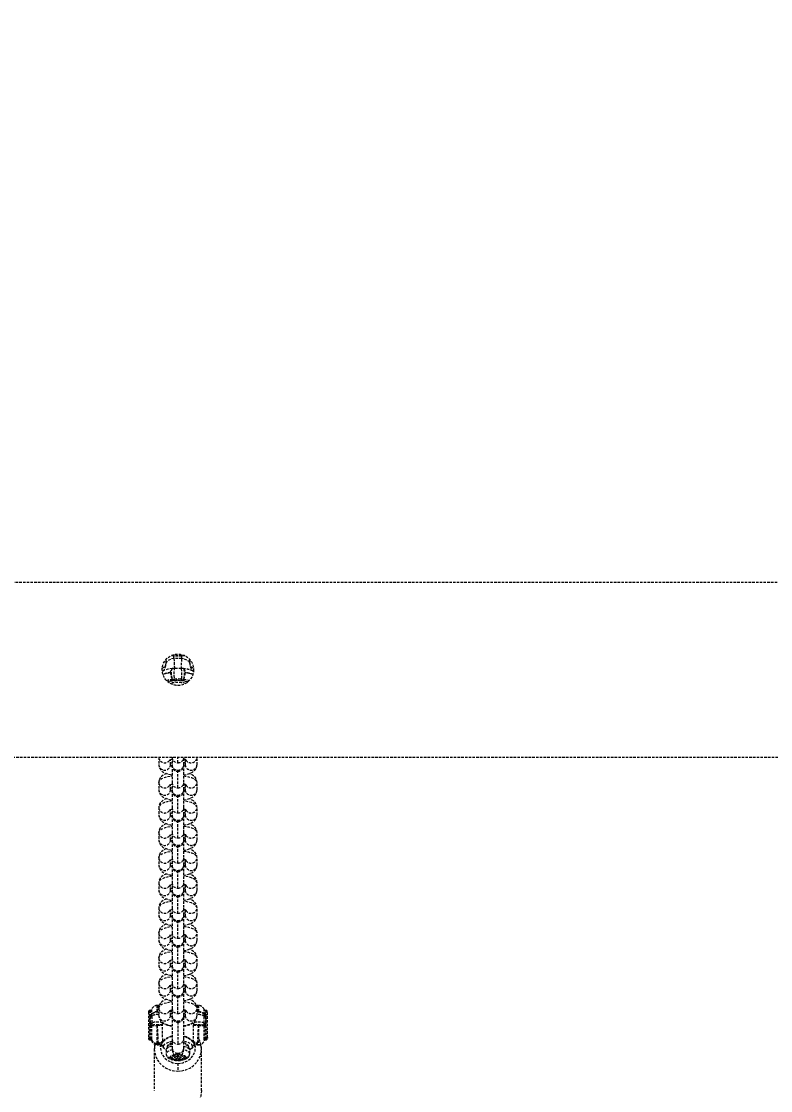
# Model space of a CAD drawing. Header units: millimetres. Extents: x -6713 to 5148, y -2591 to 1587.
# Drawn here: x 569 to 950, y 497 to 1042 of the extents above; entities that cross this region are included whole.
import ezdxf

# ---------------------------------------------------------------- set-up
doc = ezdxf.new("R2010")
doc.units = ezdxf.units.MM
doc.linetypes.add('HIDDEN', pattern=[1.905, 1.27, -0.635])
doc.layers.add('DIKOM_ОБЪЕКТ', color=7, linetype='Continuous')
doc.layers.add('DIKOM_РАЗМЕР_ОБЪЕКТА', color=7, linetype='Continuous')
doc.styles.add('style1', font='arialbd.ttf', dxfattribs={"width": 0.8})
doc.dimstyles.new('1-50', dxfattribs={"dimtxt": 300, "dimasz": 200, "dimexe": 100, "dimexo": 0, "dimgap": 100, "dimtad": 1, "dimtxsty": 'style1', "dimcen": 200, "dimclrd": 7, "dimclre": 7, "dimclrt": 7, "dimadec": 1, "dimazin": 2, "dimtfac": 1, "dimtmove": 0, "dimatfit": 2, "dimfxl": 0, "dimlwd": 25, "dimlwe": 18, "dimarcsym": 0})

# ---------------------------------------------------------------- blocks, each defined once
blk = doc.blocks.new('*D0')
at = {"layer": 'Defpoints', "color": 0, "transparency": 16777216}
for p in [(-5474.61, 1436.5), (3266.41, 1436.5), (3451.12, -1263.5)]:
    blk.add_point(p, dxfattribs=at)
at = {"layer": 'DIKOM_РАЗМЕР_ОБЪЕКТА', "color": 7, "lineweight": 18, "transparency": 16777216}
for p, q in [((3266.41, 1436.5), (-5574.61, 1436.5)), ((3451.12, -1263.5), (-5574.61, -1263.5))]:
    blk.add_line(p, q, dxfattribs=at)
at = {"layer": 'DIKOM_РАЗМЕР_ОБЪЕКТА', "color": 7, "lineweight": 25, "transparency": 16777216}
blk.add_line((-5474.61, -1063.5), (-5474.61, 1236.5), dxfattribs=at)
at = {"layer": 'DIKOM_РАЗМЕР_ОБЪЕКТА', "color": 7, "transparency": 16777216}
for points in [[(-5507.94, 1236.5), (-5441.28, 1236.5), (-5474.61, 1436.5)], [(-5507.94, -1063.5), (-5441.28, -1063.5), (-5474.61, -1263.5)]]:
    blk.add_solid(points, dxfattribs=at)
at = {"layer": 'DIKOM_РАЗМЕР_ОБЪЕКТА', "color": 7, "transparency": 16777216, "insert": (-5753.31, 29.27), "char_height": 300, "attachment_point": 5, "rotation": 90, "style": 'style1'}
blk.add_mtext('{\\fArial|b0|i0|c204|p34;\\H1.16667x;2700}', dxfattribs=at)

msp = doc.modelspace()

# ---------------------------------------------------------------- linework, layer by layer
at = {"layer": 'DIKOM_ОБЪЕКТ', "color": 7, "linetype": 'HIDDEN', "lineweight": 15}
for p, q in [((1380.5, 756), (-1083.5, 756)), ((642.5, 714.995), (642.5, 716.622)), ((642.531, 715.172), (642.531, 716.658)), ((645.384, 718.804), (651.471, 718.804)), ((646.5, 718.494), (646.512, 718.804)), ((650.5, 718.494), (646.5, 718.494)), ((646.5, 717.231), (646.5, 718.494)), ((650.5, 717.231), (646.5, 717.231)), ((650.488, 718.804), (650.5, 718.494)), ((650.5, 717.231), (650.5, 718.494)), ((654.469, 716.665), (654.469, 715.172)), ((654.5, 716.632), (654.5, 714.995)), ((640.911, 710.913), (640.639, 710.697)), ((640.979, 710.887), (640.766, 710.769)), ((646.763, 712.132), (645.584, 712.065)), ((650.237, 712.132), (646.763, 712.132)), ((651.416, 712.065), (650.237, 712.132)), ((656.236, 710.768), (656.022, 710.887)), ((656.396, 710.67), (656.091, 710.912)), ((645.581, 706.796), (645.527, 706.787)), ((645.581, 706.796), (646.66, 706.919)), ((645.712, 705.961), (645.774, 705.97)), ((646.782, 706.102), (645.774, 705.97)), ((648.5, 706.188), (646.782, 706.102)), ((650.218, 706.102), (648.5, 706.188)), ((650.218, 706.102), (651.226, 705.97)), ((650.34, 706.919), (651.419, 706.796)), ((651.226, 705.97), (651.288, 705.961)), ((651.473, 706.787), (651.419, 706.796)), ((-938.794, 667), (1210.5, 667)), ((638.755, 667), (638.75, 666.885)), ((638.75, 666.885), (638.75, 663.122)), ((644.75, 663.122), (644.75, 665.771)), ((645.5, 666.962), (645.5, 663.199)), ((648.5, 664.161), (648.5, 667)), ((651.5, 663.199), (651.5, 666.962)), ((652.25, 665.77), (652.25, 663.122)), ((658.25, 666.885), (658.245, 667)), ((658.25, 663.122), (658.25, 666.885)), ((645.5, 663.199), (645.5, 662.751)), ((645.5, 662.751), (645.5, 654.186)), ((648.5, 659.751), (648.5, 660.398)), ((648.5, 651.385), (648.5, 659.747)), ((651.5, 662.751), (651.5, 663.199)), ((651.5, 654.186), (651.5, 662.751)), ((638.75, 654.109), (638.75, 650.346)), ((645.5, 654.186), (645.5, 650.423)), ((651.5, 650.423), (651.5, 654.186)), ((658.25, 650.346), (658.25, 654.109)), ((644.75, 650.346), (644.75, 652.995)), ((645.5, 650.423), (645.5, 649.975)), ((645.5, 649.982), (645.5, 641.41)), ((651.5, 649.975), (651.5, 650.423)), ((651.5, 641.41), (651.5, 649.996)), ((652.25, 652.994), (652.25, 650.346)), ((648.5, 646.975), (648.5, 647.622)), ((648.5, 638.609), (648.5, 646.971)), ((638.75, 641.333), (638.75, 637.57)), ((644.75, 637.57), (644.75, 640.22)), ((645.5, 641.41), (645.5, 637.647)), ((645.5, 637.647), (645.5, 637.199)), ((651.5, 637.647), (651.5, 641.41)), ((651.5, 637.199), (651.5, 637.647)), ((652.25, 640.218), (652.25, 637.57)), ((658.25, 637.57), (658.25, 641.333)), ((645.5, 637.206), (645.5, 628.634)), ((648.5, 634.199), (648.5, 634.847)), ((648.5, 625.834), (648.5, 634.195)), ((651.5, 628.634), (651.5, 637.22)), ((638.75, 628.557), (638.75, 624.794)), ((644.75, 624.794), (644.75, 627.444)), ((645.5, 628.634), (645.5, 624.872)), ((651.5, 624.872), (651.5, 628.634)), ((652.25, 627.443), (652.25, 624.794)), ((658.25, 624.794), (658.25, 628.557)), ((645.5, 624.872), (645.5, 624.423)), ((645.5, 624.43), (645.5, 615.859)), ((648.5, 621.423), (648.5, 622.071)), ((648.5, 613.058), (648.5, 621.42)), ((651.5, 624.423), (651.5, 624.872)), ((651.5, 615.859), (651.5, 624.445)), ((638.75, 615.781), (638.75, 612.018)), ((645.5, 615.859), (645.5, 612.096)), ((651.5, 612.096), (651.5, 615.859)), ((658.25, 612.018), (658.25, 615.781)), ((644.75, 612.018), (644.75, 614.668)), ((645.5, 612.096), (645.5, 611.647)), ((645.5, 611.647), (645.5, 603.083)), ((651.5, 611.647), (651.5, 612.096)), ((651.5, 603.083), (651.5, 611.647)), ((652.25, 614.667), (652.25, 612.018)), ((648.5, 608.647), (648.5, 609.295)), ((648.5, 600.282), (648.5, 608.644)), ((638.75, 603.005), (638.75, 599.243)), ((644.75, 599.243), (644.75, 601.892)), ((645.5, 603.083), (645.5, 599.32)), ((645.5, 599.32), (645.5, 598.872)), ((651.5, 599.32), (651.5, 603.083)), ((651.5, 598.872), (651.5, 599.32)), ((652.25, 601.891), (652.25, 599.243)), ((658.25, 599.243), (658.25, 603.005)), ((645.5, 598.879), (645.5, 590.307)), ((648.5, 595.872), (648.5, 596.519)), ((648.5, 587.506), (648.5, 595.868)), ((651.5, 590.307), (651.5, 598.893)), ((638.75, 590.23), (638.75, 586.467)), ((644.75, 586.467), (644.75, 589.116)), ((645.5, 590.307), (645.5, 586.544)), ((651.5, 586.544), (651.5, 590.307)), ((652.25, 589.115), (652.25, 586.467)), ((658.25, 586.467), (658.25, 590.23)), ((645.5, 586.544), (645.5, 586.096)), ((645.5, 586.103), (645.5, 577.531)), ((648.5, 583.096), (648.5, 583.743)), ((648.5, 574.73), (648.5, 583.092)), ((651.5, 586.096), (651.5, 586.544)), ((651.5, 577.531), (651.5, 586.117)), ((638.75, 577.454), (638.75, 573.691)), ((645.5, 577.531), (645.5, 573.768)), ((651.5, 573.768), (651.5, 577.531)), ((658.25, 573.691), (658.25, 577.454)), ((644.75, 573.691), (644.75, 576.34)), ((645.5, 573.768), (645.5, 573.32)), ((645.5, 573.327), (645.5, 564.755)), ((651.5, 573.32), (651.5, 573.768)), ((651.5, 564.755), (651.5, 573.341)), ((652.25, 576.339), (652.25, 573.691)), ((648.5, 570.32), (648.5, 570.968)), ((648.5, 561.955), (648.5, 570.316)), ((638.75, 564.678), (638.75, 560.915)), ((644.75, 560.915), (644.75, 563.565)), ((645.5, 564.755), (645.5, 560.992)), ((651.5, 560.992), (651.5, 564.755)), ((652.25, 563.564), (652.25, 560.915)), ((658.25, 560.915), (658.25, 564.678)), ((645.5, 560.992), (645.5, 560.544)), ((645.5, 560.551), (645.5, 551.979)), ((648.5, 557.544), (648.5, 558.192)), ((648.5, 549.179), (648.5, 557.541)), ((651.5, 560.544), (651.5, 560.992)), ((651.5, 551.979), (651.5, 560.566)), ((638.75, 551.902), (638.75, 548.139)), ((644.75, 548.139), (644.75, 550.789)), ((645.5, 551.979), (645.5, 548.217)), ((651.5, 548.217), (651.5, 551.979)), ((652.25, 550.788), (652.25, 548.139)), ((658.25, 548.139), (658.25, 551.902)), ((645.5, 548.217), (645.5, 547.768)), ((645.5, 547.775), (645.5, 539.204)), ((648.5, 544.768), (648.5, 545.416)), ((648.5, 536.403), (648.5, 544.765)), ((651.5, 547.768), (651.5, 548.217)), ((651.5, 539.204), (651.5, 547.79)), ((638.441, 540.472), (637.958, 540.472)), ((637.958, 537.269), (637.958, 540.472)), ((638.989, 540.398), (638.348, 540.472)), ((658.652, 540.472), (658.001, 540.397)), ((659.042, 540.472), (658.559, 540.472)), ((659.042, 540.472), (659.042, 537.269)), ((633.5, 537.145), (633.5, 524.17)), ((634.423, 537.972), (634.25, 537.972)), ((634.25, 523.47), (634.25, 537.972)), ((634.423, 537.972), (634.423, 535.569)), ((634.423, 535.569), (634.423, 535.52)), ((634.423, 535.52), (634.444, 534.692)), ((635.13, 535.866), (635.13, 535.909)), ((635.13, 535.866), (635.142, 534.971)), ((638.75, 539.126), (638.75, 535.364)), ((644.75, 535.364), (644.75, 538.013)), ((645.5, 537.533), (644.75, 537.259)), ((645.151, 536.36), (645.5, 536.438)), ((645.166, 538.141), (645.5, 538.135)), ((645.5, 539.204), (645.5, 535.441)), ((645.5, 535.441), (645.5, 534.992)), ((645.5, 534.992), (645.5, 523.646)), ((651.5, 535.441), (651.5, 539.204)), ((651.5, 537.904), (651.643, 537.836)), ((651.5, 537.876), (651.643, 537.836)), ((651.5, 536.438), (651.845, 536.36)), ((651.5, 534.992), (651.5, 535.441)), ((651.5, 523.646), (651.5, 534.992)), ((651.643, 537.836), (652.25, 537.773)), ((652.25, 538.012), (652.25, 535.364)), ((658.25, 535.364), (658.25, 539.126)), ((658.25, 537.151), (659.042, 537.269)), ((661.858, 534.971), (661.87, 535.866)), ((661.87, 535.909), (661.87, 538.404)), ((661.87, 535.909), (661.87, 535.866)), ((662.556, 534.692), (662.577, 535.52)), ((662.75, 537.972), (662.577, 537.972)), ((662.577, 535.569), (662.577, 537.972)), ((662.577, 535.52), (662.577, 535.569)), ((662.75, 537.972), (662.75, 523.47)), ((663.5, 524.17), (663.5, 537.145)), ((634.444, 531.484), (634.423, 530.431)), ((634.423, 530.431), (634.423, 530.365)), ((634.423, 530.365), (634.423, 523.47)), ((635.142, 531.536), (635.13, 530.416)), ((635.13, 530.357), (635.13, 530.416)), ((637.958, 521.136), (637.958, 530.329)), ((640.629, 530.555), (640.633, 531.718)), ((648.5, 531.992), (648.5, 532.64)), ((648.5, 531.998), (648.5, 520.846)), ((656.367, 531.718), (656.371, 530.555)), ((659.042, 530.329), (659.042, 520.472)), ((661.87, 530.416), (661.858, 531.536)), ((661.87, 530.416), (661.87, 530.357)), ((661.87, 523.003), (661.87, 530.357)), ((662.577, 530.431), (662.556, 531.484)), ((662.577, 530.365), (662.577, 530.431)), ((662.577, 523.47), (662.577, 530.365)), ((633.5, 524.17), (633.5, 523.745)), ((634.25, 522.972), (634.25, 523.47)), ((634.25, 522.972), (634.423, 522.972)), ((634.423, 523.47), (634.423, 522.972)), ((645.5, 523.646), (645.5, 518.7)), ((651.5, 518.7), (651.5, 523.646)), ((661.87, 523.003), (661.87, 522.476)), ((662.577, 523.47), (662.577, 522.972)), ((662.577, 522.972), (662.75, 522.972)), ((662.75, 523.47), (662.75, 522.972)), ((663.5, 524.17), (663.5, 523.745)), ((636.595, 519.164), (636.5, 518.251)), ((636.5, 518.251), (636.5, 497.108)), ((637.958, 520.472), (637.958, 521.136)), ((637.958, 520.472), (638.441, 520.472)), ((638.427, 521.417), (638.439, 521.136)), ((638.439, 521.136), (638.427, 520.903)), ((640.749, 521.697), (640.75, 521.717)), ((640.75, 521.717), (640.757, 521.947)), ((640.757, 522.158), (640.757, 522.45)), ((640.757, 521.947), (640.757, 522.158)), ((642.5, 517.771), (642.553, 518.056)), ((642.5, 517.771), (642.5, 515.904)), ((645.5, 518.7), (645.672, 517.8)), ((651.328, 517.8), (651.5, 518.7)), ((653.5, 520.105), (653.462, 519.884)), ((653.924, 519.311), (654, 519.638)), ((654.446, 518.058), (654.5, 517.771)), ((654.5, 515.904), (654.5, 517.771)), ((656.243, 522.45), (656.243, 522.158)), ((656.243, 522.158), (656.243, 521.947)), ((656.243, 521.947), (656.25, 521.718)), ((656.25, 521.718), (656.251, 521.698)), ((658.559, 520.472), (659.042, 520.472)), ((658.561, 521.136), (658.573, 521.417)), ((658.573, 520.903), (658.561, 521.136)), ((660.269, 519.872), (660.151, 520.694)), ((660.5, 518.251), (660.269, 519.872)), ((660.5, 497.108), (660.5, 518.251)), ((647, 514.347), (648.5, 514.657)), ((647, 513.726), (647, 514.347)), ((648.5, 513.416), (647, 513.726)), ((648.5, 514.657), (650, 514.347)), ((648.5, 513.416), (648.5, 514.657)), ((650, 513.726), (648.5, 513.416)), ((650, 514.347), (650, 513.726))]:
    msp.add_line(p, q, dxfattribs=at)
at = {"layer": 'DIKOM_ОБЪЕКТ', "color": 7, "linetype": 'HIDDEN', "lineweight": 15, "flags": 128}
for points in [[(642.099, 712.891), (642.336, 713.533), (642.531, 715.172)], [(646.5, 717.231), (645.08, 716.955), (643.855, 716.463), (642.968, 715.835), (642.531, 715.172)], [(646.5, 718.494), (645.082, 718.583), (644.863, 718.577)], [(652.002, 718.581), (651.918, 718.583), (650.5, 718.494)], [(654.469, 715.172), (654.032, 715.835), (653.145, 716.463), (651.92, 716.955), (650.5, 717.231)], [(654.469, 715.172), (654.664, 713.533), (654.901, 712.891)], [(640.891, 709.285), (642.365, 709.733), (644.783, 710.093)], [(645.584, 712.065), (643.426, 711.766), (641.592, 711.23), (640.979, 710.887)], [(644.783, 710.093), (644.88, 710.812), (645.059, 711.425), (645.304, 711.856), (645.584, 712.065)], [(645.584, 712.065), (645.386, 711.839), (645.232, 711.381), (645.133, 710.731), (645.099, 709.944), (645.132, 709.085), (645.23, 708.226), (645.384, 707.441), (645.581, 706.796)], [(651.419, 706.796), (651.616, 707.441), (651.77, 708.226), (651.868, 709.085), (651.901, 709.944), (651.867, 710.731), (651.768, 711.381), (651.614, 711.839), (651.416, 712.065)], [(651.416, 712.065), (651.696, 711.856), (651.941, 711.425), (652.12, 710.812), (652.217, 710.093)], [(652.217, 710.093), (654.632, 709.734), (656.142, 709.275)], [(642.755, 706.081), (643.778, 706.44), (645.527, 706.787)], [(646.66, 706.919), (648.506, 706.998), (650.34, 706.919)], [(651.288, 705.961), (652.85, 705.655), (653.626, 705.428)], [(651.473, 706.787), (653.478, 706.37), (654.23, 706.079)], [(644.233, 665.545), (644.229, 665.541), (644.424, 665.644), (644.83, 665.803), (645.407, 665.968), (645.5, 665.987)], [(638.75, 663.203), (638.75, 663.136), (638.75, 663.124), (638.75, 663.123), (638.75, 663.122), (638.75, 663.122), (638.75, 663.122), (638.75, 663.112), (638.892, 662.082), (639.298, 661.121), (639.947, 660.264), (640.842, 659.513), (641.938, 658.902), (643.373, 658.373), (644.648, 658.062), (645.5, 657.92)], [(652.25, 664.237), (651.89, 664.117), (651.5, 664.024)], [(651.5, 657.923), (651.902, 657.98), (652.934, 658.189), (653.964, 658.477), (654.956, 658.854), (655.899, 659.345), (656.76, 659.981), (657.454, 660.741), (657.944, 661.608), (658.21, 662.565), (658.24, 662.847), (658.248, 662.986), (658.249, 663.054), (658.25, 663.088), (658.25, 663.105), (658.25, 663.114), (658.25, 663.118), (658.25, 663.12), (658.25, 663.121), (658.25, 663.122), (658.25, 663.122), (658.25, 663.122), (658.25, 663.122), (658.25, 663.122), (658.25, 663.122), (658.25, 663.122)], [(652.25, 663.122), (652.178, 662.86), (651.965, 662.607), (651.618, 662.375), (651.5, 662.315)], [(642.695, 658.623), (642.044, 658.376), (641.101, 657.885), (640.24, 657.249), (639.546, 656.489), (639.056, 655.622), (638.79, 654.665), (638.75, 654.109)], [(638.75, 654.109), (638.937, 654.79), (639.492, 655.446), (640.393, 656.05), (641.606, 656.579), (643.083, 657.014), (644.769, 657.337), (645.5, 657.433)], [(651.5, 657.433), (652.231, 657.337), (653.917, 657.014), (655.394, 656.579), (656.607, 656.05), (657.508, 655.446), (658.063, 654.79), (658.25, 654.109)], [(658.25, 654.109), (658.183, 654.826), (657.858, 655.815), (657.285, 656.706), (656.47, 657.491), (655.415, 658.157), (654.399, 658.602), (654.339, 658.62)], [(638.75, 650.427), (638.75, 650.36), (638.75, 650.348), (638.75, 650.347), (638.75, 650.346), (638.75, 650.346), (638.75, 650.346), (638.75, 650.337), (638.892, 649.306), (639.298, 648.345), (639.947, 647.488), (640.842, 646.737), (641.938, 646.126), (643.373, 645.597), (644.648, 645.287), (645.5, 645.145)], [(644.233, 652.769), (644.229, 652.765), (644.424, 652.868), (644.83, 653.027), (645.407, 653.192), (645.5, 653.211)], [(644.75, 650.346), (644.822, 650.084), (645.035, 649.832), (645.382, 649.599), (645.523, 649.528)], [(652.25, 651.461), (651.89, 651.341), (651.5, 651.248)], [(651.5, 645.147), (651.902, 645.204), (652.934, 645.413), (653.964, 645.702), (654.956, 646.078), (655.899, 646.569), (656.76, 647.205), (657.454, 647.965), (657.944, 648.833), (658.21, 649.789), (658.24, 650.071), (658.248, 650.21), (658.249, 650.278), (658.25, 650.313), (658.25, 650.33), (658.25, 650.338), (658.25, 650.342), (658.25, 650.345), (658.25, 650.346), (658.25, 650.346), (658.25, 650.346), (658.25, 650.346), (658.25, 650.346), (658.25, 650.346), (658.25, 650.346), (658.25, 650.346)], [(642.695, 645.847), (642.044, 645.6), (641.101, 645.109), (640.24, 644.474), (639.546, 643.713), (639.056, 642.846), (638.79, 641.889), (638.75, 641.333)], [(645.5, 644.657), (644.769, 644.561), (643.083, 644.238), (641.606, 643.804), (640.393, 643.274), (639.492, 642.67), (638.937, 642.015), (638.75, 641.333)], [(658.25, 641.333), (658.063, 642.015), (657.508, 642.67), (656.607, 643.274), (655.394, 643.804), (653.917, 644.238), (652.231, 644.561), (651.5, 644.657)], [(658.25, 641.333), (658.183, 642.05), (657.858, 643.039), (657.285, 643.93), (656.47, 644.715), (655.415, 645.381), (654.399, 645.826), (654.339, 645.844)], [(638.75, 637.651), (638.75, 637.584), (638.75, 637.573), (638.75, 637.571), (638.75, 637.57), (638.75, 637.57), (638.75, 637.57), (638.75, 637.561), (638.892, 636.53), (639.298, 635.57), (639.947, 634.712), (640.842, 633.961), (641.938, 633.351), (643.373, 632.822), (644.648, 632.511), (645.5, 632.369)], [(644.233, 639.993), (644.229, 639.989), (644.424, 640.092), (644.83, 640.251), (645.407, 640.417), (645.5, 640.436)], [(652.25, 637.57), (652.178, 637.308), (651.965, 637.056), (651.618, 636.823), (651.476, 636.752)], [(652.25, 638.685), (651.89, 638.565), (651.5, 638.473)], [(651.5, 632.372), (651.902, 632.428), (652.934, 632.638), (653.964, 632.926), (654.956, 633.303), (655.899, 633.794), (656.76, 634.429), (657.454, 635.19), (657.944, 636.057), (658.21, 637.014), (658.24, 637.295), (658.248, 637.434), (658.249, 637.503), (658.25, 637.537), (658.25, 637.554), (658.25, 637.562), (658.25, 637.567), (658.25, 637.569), (658.25, 637.57), (658.25, 637.57), (658.25, 637.57), (658.25, 637.57), (658.25, 637.57), (658.25, 637.57), (658.25, 637.571), (658.25, 637.571)], [(642.695, 633.072), (642.044, 632.825), (641.101, 632.333), (640.24, 631.698), (639.546, 630.938), (639.056, 630.07), (638.79, 629.113), (638.75, 628.557)], [(638.75, 628.557), (638.937, 629.239), (639.492, 629.894), (640.393, 630.498), (641.606, 631.028), (643.083, 631.462), (644.769, 631.785), (645.5, 631.882)], [(651.5, 631.882), (652.231, 631.785), (653.917, 631.462), (655.394, 631.028), (656.607, 630.498), (657.508, 629.894), (658.063, 629.239), (658.25, 628.557)], [(658.25, 628.557), (658.183, 629.274), (657.858, 630.263), (657.285, 631.155), (656.47, 631.939), (655.415, 632.606), (654.399, 633.05), (654.339, 633.068)], [(644.233, 627.217), (644.229, 627.213), (644.424, 627.316), (644.83, 627.475), (645.407, 627.641), (645.5, 627.66)], [(638.75, 624.875), (638.75, 624.809), (638.75, 624.797), (638.75, 624.795), (638.75, 624.794), (638.75, 624.794), (638.75, 624.794), (638.75, 624.785), (638.892, 623.754), (639.298, 622.794), (639.947, 621.936), (640.842, 621.185), (641.938, 620.575), (643.373, 620.046), (644.648, 619.735), (645.5, 619.593)], [(644.75, 624.794), (644.822, 624.532), (645.035, 624.28), (645.382, 624.048), (645.523, 623.977)], [(652.25, 625.91), (651.89, 625.789), (651.5, 625.697)], [(651.5, 619.596), (651.902, 619.652), (652.934, 619.862), (653.964, 620.15), (654.956, 620.527), (655.899, 621.018), (656.76, 621.654), (657.454, 622.414), (657.944, 623.281), (658.21, 624.238), (658.24, 624.52), (658.248, 624.658), (658.249, 624.727), (658.25, 624.761), (658.25, 624.778), (658.25, 624.787), (658.25, 624.791), (658.25, 624.793), (658.25, 624.794), (658.25, 624.794), (658.25, 624.794), (658.25, 624.794), (658.25, 624.794), (658.25, 624.794), (658.25, 624.795), (658.25, 624.795)], [(642.695, 620.296), (642.044, 620.049), (641.101, 619.558), (640.24, 618.922), (639.546, 618.162), (639.056, 617.295), (638.79, 616.338), (638.75, 615.781)], [(638.75, 615.781), (638.937, 616.463), (639.492, 617.118), (640.393, 617.722), (641.606, 618.252), (643.083, 618.687), (644.769, 619.009), (645.5, 619.106)], [(651.5, 619.106), (652.231, 619.009), (653.917, 618.687), (655.394, 618.252), (656.607, 617.722), (657.508, 617.118), (658.063, 616.463), (658.25, 615.781)], [(658.25, 615.781), (658.183, 616.499), (657.858, 617.487), (657.285, 618.379), (656.47, 619.163), (655.415, 619.83), (654.399, 620.274), (654.339, 620.292)], [(638.75, 612.099), (638.75, 612.033), (638.75, 612.021), (638.75, 612.019), (638.75, 612.019), (638.75, 612.018), (638.75, 612.018), (638.75, 612.009), (638.892, 610.978), (639.298, 610.018), (639.947, 609.161), (640.842, 608.409), (641.938, 607.799), (643.373, 607.27), (644.648, 606.959), (645.5, 606.817)], [(644.233, 614.442), (644.229, 614.437), (644.424, 614.54), (644.83, 614.699), (645.407, 614.865), (645.5, 614.884)], [(644.75, 612.018), (644.822, 611.756), (645.035, 611.504), (645.382, 611.272), (645.5, 611.212)], [(652.25, 613.134), (651.89, 613.013), (651.5, 612.921)], [(651.5, 606.82), (651.902, 606.876), (652.934, 607.086), (653.964, 607.374), (654.956, 607.751), (655.899, 608.242), (656.76, 608.878), (657.454, 609.638), (657.944, 610.505), (658.21, 611.462), (658.24, 611.744), (658.248, 611.882), (658.249, 611.951), (658.25, 611.985), (658.25, 612.002), (658.25, 612.011), (658.25, 612.015), (658.25, 612.017), (658.25, 612.018), (658.25, 612.018), (658.25, 612.018), (658.25, 612.018), (658.25, 612.018), (658.25, 612.018), (658.25, 612.019), (658.25, 612.019)], [(642.695, 607.52), (642.044, 607.273), (641.101, 606.782), (640.24, 606.146), (639.546, 605.386), (639.056, 604.519), (638.79, 603.562), (638.75, 603.005)], [(645.5, 606.33), (644.769, 606.234), (643.083, 605.911), (641.606, 605.476), (640.393, 604.947), (639.492, 604.343), (638.937, 603.687), (638.75, 603.005)], [(658.25, 603.005), (658.063, 603.687), (657.508, 604.343), (656.607, 604.947), (655.394, 605.476), (653.917, 605.911), (652.231, 606.234), (651.5, 606.33)], [(658.25, 603.005), (658.183, 603.723), (657.858, 604.711), (657.285, 605.603), (656.47, 606.388), (655.415, 607.054), (654.399, 607.498), (654.339, 607.517)], [(638.75, 599.323), (638.75, 599.257), (638.75, 599.245), (638.75, 599.244), (638.75, 599.243), (638.75, 599.243), (638.75, 599.242), (638.75, 599.233), (638.892, 598.202), (639.298, 597.242), (639.947, 596.385), (640.842, 595.633), (641.938, 595.023), (643.373, 594.494), (644.648, 594.183), (645.5, 594.041)], [(644.233, 601.666), (644.229, 601.662), (644.424, 601.764), (644.83, 601.923), (645.407, 602.089), (645.5, 602.108)], [(652.25, 599.243), (652.178, 598.98), (651.965, 598.728), (651.618, 598.496), (651.476, 598.425)], [(652.25, 600.358), (651.89, 600.238), (651.5, 600.145)], [(651.5, 594.044), (651.902, 594.101), (652.934, 594.31), (653.964, 594.598), (654.956, 594.975), (655.899, 595.466), (656.76, 596.102), (657.454, 596.862), (657.944, 597.729), (658.21, 598.686), (658.24, 598.968), (658.248, 599.106), (658.249, 599.175), (658.25, 599.209), (658.25, 599.226), (658.25, 599.235), (658.25, 599.239), (658.25, 599.241), (658.25, 599.242), (658.25, 599.242), (658.25, 599.243), (658.25, 599.243), (658.25, 599.243), (658.25, 599.243), (658.25, 599.243), (658.25, 599.243)], [(642.695, 594.744), (642.044, 594.497), (641.101, 594.006), (640.24, 593.37), (639.546, 592.61), (639.056, 591.743), (638.79, 590.786), (638.75, 590.23)], [(658.25, 590.23), (658.183, 590.947), (657.858, 591.935), (657.285, 592.827), (656.47, 593.612), (655.415, 594.278), (654.399, 594.723), (654.339, 594.741)], [(645.5, 593.554), (644.769, 593.458), (643.083, 593.135), (641.606, 592.7), (640.393, 592.171), (639.492, 591.567), (638.937, 590.911), (638.75, 590.23)], [(644.233, 588.89), (644.229, 588.886), (644.424, 588.989), (644.83, 589.148), (645.407, 589.313), (645.5, 589.332)], [(658.25, 590.23), (658.063, 590.911), (657.508, 591.567), (656.607, 592.171), (655.394, 592.7), (653.917, 593.135), (652.231, 593.458), (651.5, 593.554)], [(638.75, 586.548), (638.75, 586.481), (638.75, 586.469), (638.75, 586.468), (638.75, 586.467), (638.75, 586.467), (638.75, 586.467), (638.75, 586.457), (638.892, 585.427), (639.298, 584.466), (639.947, 583.609), (640.842, 582.858), (641.938, 582.247), (643.373, 581.718), (644.648, 581.408), (645.5, 581.265)], [(652.25, 586.467), (652.178, 586.205), (651.965, 585.952), (651.618, 585.72), (651.476, 585.649)], [(652.25, 587.582), (651.89, 587.462), (651.5, 587.369)], [(651.5, 581.268), (651.902, 581.325), (652.934, 581.534), (653.964, 581.823), (654.956, 582.199), (655.899, 582.69), (656.76, 583.326), (657.454, 584.086), (657.944, 584.954), (658.21, 585.91), (658.24, 586.192), (658.248, 586.331), (658.249, 586.399), (658.25, 586.434), (658.25, 586.451), (658.25, 586.459), (658.25, 586.463), (658.25, 586.465), (658.25, 586.467), (658.25, 586.467), (658.25, 586.467), (658.25, 586.467), (658.25, 586.467), (658.25, 586.467), (658.25, 586.467), (658.25, 586.467)], [(642.695, 581.968), (642.044, 581.721), (641.101, 581.23), (640.24, 580.594), (639.546, 579.834), (639.056, 578.967), (638.79, 578.01), (638.75, 577.454)], [(638.75, 577.454), (638.937, 578.135), (639.492, 578.791), (640.393, 579.395), (641.606, 579.925), (643.083, 580.359), (644.769, 580.682), (645.5, 580.778)], [(651.5, 580.778), (652.231, 580.682), (653.917, 580.359), (655.394, 579.925), (656.607, 579.395), (657.508, 578.791), (658.063, 578.135), (658.25, 577.454)], [(658.25, 577.454), (658.183, 578.171), (657.858, 579.16), (657.285, 580.051), (656.47, 580.836), (655.415, 581.502), (654.399, 581.947), (654.339, 581.965)], [(638.75, 573.772), (638.75, 573.705), (638.75, 573.693), (638.75, 573.692), (638.75, 573.691), (638.75, 573.691), (638.75, 573.691), (638.75, 573.682), (638.892, 572.651), (639.298, 571.69), (639.947, 570.833), (640.842, 570.082), (641.938, 569.471), (643.373, 568.942), (644.648, 568.632), (645.5, 568.49)], [(644.233, 576.114), (644.229, 576.11), (644.424, 576.213), (644.83, 576.372), (645.407, 576.538), (645.5, 576.557)], [(644.75, 573.691), (644.822, 573.429), (645.035, 573.177), (645.382, 572.944), (645.523, 572.874)], [(652.25, 574.806), (651.89, 574.686), (651.5, 574.594)], [(651.5, 568.492), (651.902, 568.549), (652.934, 568.759), (653.964, 569.047), (654.956, 569.423), (655.899, 569.915), (656.76, 570.55), (657.454, 571.31), (657.944, 572.178), (658.21, 573.135), (658.24, 573.416), (658.248, 573.555), (658.249, 573.624), (658.25, 573.658), (658.25, 573.675), (658.25, 573.683), (658.25, 573.688), (658.25, 573.69), (658.25, 573.691), (658.25, 573.691), (658.25, 573.691), (658.25, 573.691), (658.25, 573.691), (658.25, 573.691), (658.25, 573.692), (658.25, 573.692)], [(642.695, 569.193), (642.044, 568.946), (641.101, 568.454), (640.24, 567.819), (639.546, 567.059), (639.056, 566.191), (638.79, 565.234), (638.75, 564.678)], [(638.75, 564.678), (638.937, 565.36), (639.492, 566.015), (640.393, 566.619), (641.606, 567.149), (643.083, 567.583), (644.769, 567.906), (645.5, 568.003)], [(651.5, 568.003), (652.231, 567.906), (653.917, 567.583), (655.394, 567.149), (656.607, 566.619), (657.508, 566.015), (658.063, 565.36), (658.25, 564.678)], [(658.25, 564.678), (658.183, 565.395), (657.858, 566.384), (657.285, 567.276), (656.47, 568.06), (655.415, 568.726), (654.399, 569.171), (654.339, 569.189)], [(644.233, 563.338), (644.229, 563.334), (644.424, 563.437), (644.83, 563.596), (645.407, 563.762), (645.5, 563.781)], [(652.25, 562.031), (651.89, 561.91), (651.5, 561.818)], [(638.75, 560.996), (638.75, 560.93), (638.75, 560.918), (638.75, 560.916), (638.75, 560.915), (638.75, 560.915), (638.75, 560.915), (638.75, 560.906), (638.892, 559.875), (639.298, 558.915), (639.947, 558.057), (640.842, 557.306), (641.938, 556.696), (643.373, 556.167), (644.648, 555.856), (645.5, 555.714)], [(642.695, 556.417), (642.044, 556.17), (641.101, 555.679), (640.24, 555.043), (639.546, 554.283), (639.056, 553.415), (638.79, 552.459), (638.75, 551.902)], [(644.75, 560.915), (644.822, 560.653), (645.035, 560.401), (645.382, 560.169), (645.523, 560.098)], [(651.5, 555.717), (651.902, 555.773), (652.934, 555.983), (653.964, 556.271), (654.956, 556.648), (655.899, 557.139), (656.76, 557.775), (657.454, 558.535), (657.944, 559.402), (658.21, 560.359), (658.24, 560.64), (658.248, 560.779), (658.249, 560.848), (658.25, 560.882), (658.25, 560.899), (658.25, 560.907), (658.25, 560.912), (658.25, 560.914), (658.25, 560.915), (658.25, 560.915), (658.25, 560.915), (658.25, 560.915), (658.25, 560.915), (658.25, 560.915), (658.25, 560.916), (658.25, 560.916)], [(658.25, 551.902), (658.183, 552.62), (657.858, 553.608), (657.285, 554.5), (656.47, 555.284), (655.415, 555.951), (654.399, 556.395), (654.339, 556.413)], [(638.75, 551.902), (638.937, 552.584), (639.492, 553.239), (640.393, 553.843), (641.606, 554.373), (643.083, 554.807), (644.769, 555.13), (645.5, 555.227)], [(644.233, 550.562), (644.229, 550.558), (644.424, 550.661), (644.83, 550.82), (645.407, 550.986), (645.5, 551.005)], [(651.5, 555.227), (652.231, 555.13), (653.917, 554.807), (655.394, 554.373), (656.607, 553.843), (657.508, 553.239), (658.063, 552.584), (658.25, 551.902)], [(638.75, 548.22), (638.75, 548.154), (638.75, 548.142), (638.75, 548.14), (638.75, 548.14), (638.75, 548.139), (638.75, 548.139), (638.75, 548.13), (638.892, 547.099), (639.298, 546.139), (639.947, 545.282), (640.842, 544.53), (641.938, 543.92), (643.373, 543.391), (644.648, 543.08), (645.5, 542.938)], [(644.75, 548.139), (644.822, 547.877), (645.035, 547.625), (645.382, 547.393), (645.523, 547.322)], [(652.25, 549.255), (651.89, 549.134), (651.5, 549.042)], [(651.5, 542.941), (651.902, 542.997), (652.934, 543.207), (653.964, 543.495), (654.956, 543.872), (655.899, 544.363), (656.76, 544.999), (657.454, 545.759), (657.944, 546.626), (658.21, 547.583), (658.24, 547.865), (658.248, 548.003), (658.249, 548.072), (658.25, 548.106), (658.25, 548.123), (658.25, 548.132), (658.25, 548.136), (658.25, 548.138), (658.25, 548.139), (658.25, 548.139), (658.25, 548.139), (658.25, 548.139), (658.25, 548.139), (658.25, 548.139), (658.25, 548.14), (658.25, 548.14)], [(642.695, 543.641), (642.044, 543.394), (641.101, 542.903), (640.24, 542.267), (639.546, 541.507), (639.056, 540.64), (638.79, 539.683), (638.75, 539.126)], [(638.75, 539.126), (638.937, 539.808), (639.492, 540.464), (640.393, 541.068), (641.606, 541.597), (643.083, 542.032), (644.769, 542.354), (645.5, 542.451)], [(651.5, 542.451), (652.231, 542.354), (653.917, 542.032), (655.394, 541.597), (656.607, 541.068), (657.508, 540.464), (658.063, 539.808), (658.25, 539.126)], [(658.25, 539.126), (658.183, 539.844), (657.858, 540.832), (657.285, 541.724), (656.47, 542.508), (655.415, 543.175), (654.399, 543.619), (654.339, 543.638)], [(659.042, 537.269), (658.895, 539.027), (658.76, 540.122), (658.653, 540.459)], [(634.444, 534.692), (634.46, 533.154), (634.444, 531.484)], [(635.142, 534.971), (635.151, 533.318), (635.142, 531.536)], [(637.958, 537.269), (638.369, 537.226), (638.75, 537.152)], [(638.75, 535.444), (638.75, 535.378), (638.75, 535.366), (638.75, 535.365), (638.75, 535.364), (638.75, 535.364), (638.75, 535.363), (638.75, 535.354), (638.892, 534.323), (639.298, 533.363), (639.947, 532.506), (640.842, 531.754), (641.938, 531.144), (643.373, 530.615), (644.648, 530.304), (645.5, 530.162)], [(644.233, 537.787), (644.229, 537.783), (644.424, 537.885), (644.83, 538.044), (645.407, 538.21), (645.5, 538.229)], [(644.75, 537.628), (645.055, 537.741), (645.5, 537.876)], [(645.654, 536.317), (645.315, 536.355), (644.75, 536.554)], [(644.75, 535.364), (644.822, 535.101), (645.035, 534.849), (645.382, 534.617), (645.523, 534.546)], [(652.25, 536.554), (651.685, 536.355), (651.345, 536.317)], [(652.25, 537.356), (652.194, 537.388), (651.5, 537.589)], [(651.5, 530.165), (651.902, 530.221), (652.934, 530.431), (653.964, 530.719), (654.956, 531.096), (655.899, 531.587), (656.76, 532.223), (657.454, 532.983), (657.944, 533.85), (658.21, 534.807), (658.24, 535.089), (658.248, 535.227), (658.249, 535.296), (658.25, 535.33), (658.25, 535.347), (658.25, 535.356), (658.25, 535.36), (658.25, 535.362), (658.25, 535.363), (658.25, 535.363), (658.25, 535.363), (658.25, 535.363), (658.25, 535.364), (658.25, 535.364), (658.25, 535.364), (658.25, 535.364)], [(652.25, 536.479), (651.89, 536.358), (651.565, 536.282)], [(651.643, 537.836), (652.124, 537.677), (652.25, 537.628)], [(661.858, 531.536), (661.849, 533.33), (661.858, 534.971)], [(662.556, 534.692), (662.54, 533.165), (662.556, 531.484)], [(637.958, 530.329), (638.105, 527.577), (638.24, 525.052), (638.351, 522.948), (638.427, 521.417)], [(658.573, 521.417), (658.649, 522.939), (658.76, 525.046), (658.895, 527.574), (659.042, 530.329)], [(636.5, 518.251), (636.682, 516.306), (637.224, 514.42), (638.108, 512.65), (639.307, 511.05), (640.787, 509.669), (642.5, 508.549), (644.396, 507.724), (646.416, 507.219), (648.5, 507.048)], [(636.813, 520.734), (636.733, 520.49), (636.595, 519.164)], [(638.427, 520.903), (638.351, 520.473), (638.345, 520.492)], [(639.681, 520.676), (639.5, 519.327), (639.777, 517.258), (640.559, 515.373), (641.719, 513.802), (643.1, 512.605), (645.98, 511.26), (648.5, 510.924)], [(639.681, 520.676), (640.505, 519.586), (641.748, 518.468)], [(645.5, 522.084), (645.215, 522.054), (643.168, 521.528), (641.723, 520.789), (641.042, 519.921), (641, 519.638)], [(641, 519.638), (641.423, 518.748), (642.548, 518.021)], [(645.672, 517.8), (644.985, 517.646), (644.363, 517.461), (643.816, 517.247), (643.354, 517.009), (642.985, 516.751), (642.717, 516.477), (642.555, 516.193), (642.5, 515.904)], [(645.5, 521.29), (644.611, 521.032), (643.737, 520.624), (643.187, 520.148), (643, 519.638), (643.061, 519.345)], [(643.562, 519.823), (643.547, 519.861), (643.547, 520.349), (643.69, 520.594)], [(648.5, 510.924), (651.02, 511.26), (653.9, 512.605), (655.281, 513.802), (656.441, 515.373), (657.223, 517.258), (657.5, 519.327), (657.318, 520.685)], [(648.5, 507.048), (650.584, 507.219), (652.604, 507.724), (654.5, 508.549), (656.213, 509.669), (657.693, 511.05), (658.892, 512.65), (659.776, 514.42), (660.318, 516.306), (660.5, 518.251)], [(654.5, 515.904), (654.445, 516.193), (654.283, 516.477), (654.015, 516.751), (653.646, 517.009), (653.184, 517.247), (652.637, 517.461), (652.015, 517.646), (651.328, 517.8)], [(656, 519.638), (655.577, 520.528), (654.357, 521.317), (652.476, 521.917), (651.5, 522.061)], [(654, 519.638), (653.813, 520.148), (653.263, 520.624), (652.389, 521.032), (651.5, 521.29)], [(651.5, 519.633), (652.015, 519.514), (652.637, 519.328), (653.184, 519.115), (653.646, 518.876), (654.015, 518.618), (654.283, 518.344), (654.445, 518.06), (654.446, 518.058)], [(653.31, 520.594), (653.315, 520.588), (653.5, 520.105)], [(654.396, 518.036), (655.277, 518.487), (655.958, 519.356), (656, 519.638)], [(658.655, 520.49), (658.649, 520.473), (658.573, 520.903)], [(642.5, 515.904), (642.566, 515.333), (642.882, 514.561), (643.428, 513.903), (644.185, 513.369), (645.084, 512.977), (645.905, 512.745), (646.587, 512.615), (647.321, 512.524), (648.5, 512.47)], [(646.614, 515.301), (645.756, 515.08), (645.069, 514.774), (644.64, 514.412), (644.5, 514.037)], [(644.5, 514.037), (644.66, 513.635), (645.3, 513.177), (645.87, 512.957), (646.618, 512.772), (647.515, 512.647), (648.5, 512.603), (649.485, 512.647), (650.382, 512.772), (651.13, 512.957), (651.7, 513.177), (652.34, 513.635), (652.5, 514.037)], [(652, 514.037), (651.81, 514.444), (651.262, 514.807), (650.414, 515.087), (649.359, 515.253), (648.211, 515.287), (647.094, 515.185), (646.13, 514.959), (645.422, 514.634), (645.048, 514.243), (645.048, 513.83), (645.422, 513.44), (646.13, 513.114), (647.094, 512.888), (648.211, 512.787), (649.359, 512.821), (650.414, 512.987), (651.262, 513.266), (651.81, 513.629), (652, 514.037)], [(651.5, 514.037), (651.319, 513.669), (650.798, 513.346), (650, 513.106), (649.021, 512.978), (647.979, 512.978), (647, 513.106), (646.202, 513.346), (645.681, 513.669), (645.5, 514.037), (645.681, 514.404), (646.202, 514.728), (647, 514.968), (647.979, 515.095), (649.021, 515.095), (650, 514.968), (650.798, 514.728), (651.319, 514.404), (651.5, 514.037)], [(648.5, 512.47), (649.807, 512.536), (650.31, 512.599), (651.101, 512.747), (651.846, 512.953), (652.573, 513.244), (653.261, 513.65), (653.852, 514.193), (654.269, 514.847), (654.481, 515.594), (654.5, 515.904)], [(652.5, 514.037), (652.36, 514.412), (651.931, 514.774), (651.244, 515.08), (650.386, 515.301)], [(660.5, 497.108), (660.318, 495.162), (659.776, 493.276), (658.892, 491.506), (657.693, 489.907), (656.213, 488.526), (654.5, 487.406), (652.604, 486.58), (650.584, 486.075), (648.5, 485.905)]]:
    msp.add_lwpolyline(points, dxfattribs=at)
at = {"layer": 'DIKOM_ОБЪЕКТ', "color": 7, "linetype": 'HIDDEN', "lineweight": 15}
msp.add_circle((648.5, 711.5), 8, dxfattribs=at)
for centre, radius, start, end in [((639.674, 715.073), 2.837, 290.18022, 354.86446), ((761.927, 720.312), 115.468, 181.52919, 184.16204), ((535.073, 720.312), 115.468, 355.83796, 358.47081), ((657.325, 715.073), 2.837, 185.11126, 249.62792), ((646.251, 696.064), 14.106, 95.9743, 112.44096), ((638.696, 713.519), 3.487, 309.58258, 349.47789), ((652.326, 710.017), 7.543, 179.42026, 205.65776), ((661.582, 709.42), 15.129, 168.36049, 189.51365), ((635.799, 709.411), 14.752, 350.27582, 11.86124), ((650.799, 699.693), 12.387, 65.06304, 87.14523), ((644.674, 710.016), 7.543, 334.34336, 0.58529), ((650.406, 694.825), 15.375, 68.21435, 83.23593), ((659.509, 714.345), 4.859, 197.52011, 225.1469), ((647.602, 692.247), 13.844, 97.84521, 107.9961), ((648.501, 687.054), 18.926, 74.64722, 105.43327), ((648.5, 687.998), 17.016, 77.08436, 102.88879), ((643.827, 705.98), 1.886, 359.41472, 25.65664), ((643.807, 705.954), 1.968, 0.47687, 25.61208), ((643.654, 706.064), 3.128, 0.68348, 16.02741), ((653.347, 706.064), 3.129, 163.9734, 179.3198), ((653.193, 705.954), 1.968, 154.38791, 179.52313), ((653.173, 705.98), 1.886, 154.34336, 180.58529), ((641.767, 667.145), 3.069, 190.60376, 327.05576), ((648.4, 667.079), 2.919, 186.66978, 271.96829), ((648.648, 667.03), 2.873, 267.0481, 353.03914), ((650.803, 661.979), 4.07, 60.92494, 80.13581), ((655.233, 667.145), 3.069, 212.84089, 349.40105), ((641.747, 663.353), 3.012, 185.55334, 355.58978), ((646.329, 668.261), 4.323, 248.58079, 258.94708), ((645.891, 663.474), 1.223, 201.11347, 251.37237), ((648.352, 663.268), 2.873, 186.96086, 272.9519), ((648.501, 662.751), 3.002, 180.95946, 271.62748), ((648.6, 663.316), 2.919, 268.03171, 353.33022), ((648.5, 662.751), 3, 270, 0), ((655.247, 663.353), 3.012, 185.55334, 355.58978), ((641.767, 654.369), 3.069, 190.60376, 327.05576), ((648.4, 654.303), 2.919, 186.66978, 271.96829), ((648.648, 654.255), 2.873, 267.0481, 353.03914), ((655.233, 654.369), 3.069, 212.84089, 349.40105), ((641.747, 650.577), 3.012, 185.55334, 355.58978), ((646.329, 655.485), 4.323, 248.58079, 258.94708), ((648.352, 650.492), 2.873, 186.96086, 272.9519), ((648.501, 649.975), 3.002, 180.95946, 271.62748), ((648.6, 650.54), 2.919, 268.03171, 353.33022), ((648.5, 649.975), 3, 270, 0), ((651.098, 650.706), 1.239, 287.37388, 338.48199), ((650.803, 649.203), 4.07, 60.92494, 80.13581), ((655.247, 650.577), 3.012, 185.55334, 355.58978), ((641.767, 641.593), 3.069, 190.60377, 327.05557), ((641.747, 637.802), 3.012, 185.55334, 355.58978), ((646.329, 642.709), 4.323, 248.58079, 258.94708), ((645.902, 637.93), 1.238, 201.5084, 252.59679), ((648.4, 641.527), 2.919, 186.66978, 271.96829), ((648.352, 637.716), 2.873, 186.96086, 272.9519), ((648.648, 641.479), 2.873, 267.0481, 353.03914), ((648.6, 637.764), 2.919, 268.03171, 353.33022), ((650.803, 636.427), 4.07, 60.92494, 80.13581), ((655.247, 637.802), 3.012, 185.55334, 355.58978), ((655.233, 641.593), 3.069, 212.84089, 349.40105), ((648.501, 637.2), 3.002, 180.95946, 271.62748), ((648.5, 637.199), 3, 270, 0), ((641.767, 628.818), 3.069, 190.60376, 327.05576), ((648.4, 628.751), 2.919, 186.66978, 271.96829), ((648.648, 628.703), 2.873, 267.0481, 353.03914), ((650.803, 623.651), 4.07, 60.92494, 80.13581), ((655.233, 628.818), 3.069, 212.84089, 349.40105), ((641.747, 625.026), 3.012, 185.55334, 355.58978), ((646.329, 629.933), 4.323, 248.58079, 258.94708), ((648.352, 624.94), 2.873, 186.96086, 272.9519), ((648.501, 624.424), 3.002, 180.95946, 271.62748), ((648.6, 624.989), 2.919, 268.03171, 353.33022), ((648.5, 624.423), 3, 270, 0), ((651.098, 625.155), 1.239, 287.37388, 338.48199), ((655.247, 625.026), 3.012, 185.55334, 355.58978), ((648.4, 615.976), 2.919, 186.66978, 271.96829), ((648.648, 615.927), 2.873, 267.0481, 353.03914), ((641.767, 616.042), 3.069, 190.60376, 327.05576), ((641.747, 612.25), 3.012, 185.55334, 355.58978), ((646.329, 617.158), 4.323, 248.58079, 258.94708), ((648.352, 612.164), 2.873, 186.96086, 272.9519), ((648.501, 611.648), 3.002, 180.95946, 271.62748), ((648.6, 612.213), 2.919, 268.03171, 353.33022), ((648.5, 611.647), 3, 270, 0), ((650.803, 610.875), 4.07, 60.92494, 80.13581), ((651.109, 612.371), 1.223, 288.62763, 338.88653), ((655.247, 612.25), 3.012, 185.55334, 355.58978), ((655.233, 616.042), 3.069, 212.84089, 349.40105), ((641.767, 603.266), 3.069, 190.60376, 327.05576), ((641.747, 599.474), 3.012, 185.55334, 355.58978), ((646.329, 604.382), 4.323, 248.58079, 258.94708), ((648.4, 603.2), 2.919, 186.66978, 271.96829), ((648.648, 603.151), 2.873, 267.0481, 353.03914), ((650.803, 598.1), 4.07, 60.92494, 80.13581), ((655.247, 599.474), 3.012, 185.55334, 355.58978), ((655.233, 603.266), 3.069, 212.84089, 349.40105), ((645.902, 599.603), 1.238, 201.5084, 252.59679), ((648.352, 599.389), 2.873, 186.96086, 272.9519), ((648.501, 598.872), 3.002, 180.95946, 271.62748), ((648.6, 599.437), 2.919, 268.03171, 353.33022), ((648.5, 598.872), 3, 270, 0), ((641.767, 590.49), 3.069, 190.60376, 327.05576), ((648.4, 590.424), 2.919, 186.66978, 271.96829), ((648.648, 590.376), 2.873, 267.0481, 353.03914), ((650.803, 585.324), 4.07, 60.92494, 80.13581), ((655.233, 590.49), 3.069, 212.84089, 349.40105), ((641.747, 586.698), 3.012, 185.55334, 355.58978), ((646.329, 591.606), 4.323, 248.58079, 258.94708), ((645.902, 586.827), 1.238, 201.5084, 252.59679), ((648.352, 586.613), 2.873, 186.96086, 272.9519), ((648.501, 586.096), 3.002, 180.95946, 271.62748), ((648.6, 586.661), 2.919, 268.03171, 353.33022), ((648.5, 586.096), 3, 270, 0), ((655.247, 586.698), 3.012, 185.55334, 355.58978), ((641.767, 577.714), 3.069, 190.60376, 327.05576), ((641.747, 573.923), 3.012, 185.55334, 355.58978), ((646.329, 578.83), 4.323, 248.58079, 258.94708), ((648.4, 577.648), 2.919, 186.66978, 271.96829), ((648.352, 573.837), 2.873, 186.96086, 272.9519), ((648.501, 573.321), 3.002, 180.95946, 271.62748), ((648.648, 577.6), 2.873, 267.0481, 353.03914), ((648.6, 573.885), 2.919, 268.03171, 353.33022), ((648.5, 573.32), 3, 270, 0), ((651.098, 574.051), 1.239, 287.37388, 338.48199), ((650.803, 572.548), 4.07, 60.92494, 80.13581), ((655.247, 573.923), 3.012, 185.55334, 355.58978), ((655.233, 577.714), 3.069, 212.84089, 349.40105), ((641.767, 564.939), 3.069, 190.60376, 327.05576), ((646.329, 566.054), 4.323, 248.58079, 258.94708), ((648.4, 564.872), 2.919, 186.66978, 271.96829), ((648.648, 564.824), 2.873, 267.0481, 353.03914), ((650.803, 559.772), 4.07, 60.92494, 80.13581), ((655.233, 564.938), 3.069, 212.84089, 349.40105), ((641.747, 561.147), 3.012, 185.55334, 355.58978), ((648.352, 561.061), 2.873, 186.96086, 272.9519), ((648.501, 560.545), 3.002, 180.95946, 271.62748), ((648.6, 561.109), 2.919, 268.03171, 353.33022), ((648.5, 560.544), 3, 270, 0), ((651.098, 561.276), 1.239, 287.37388, 338.48199), ((655.247, 561.147), 3.012, 185.55334, 355.58978), ((641.767, 552.163), 3.069, 190.60376, 327.05576), ((648.4, 552.096), 2.919, 186.66978, 271.96829), ((648.648, 552.048), 2.873, 267.0481, 353.03914), ((650.803, 546.996), 4.07, 60.92494, 80.13581), ((655.233, 552.163), 3.069, 212.84089, 349.40105), ((641.747, 548.371), 3.012, 185.55334, 355.58978), ((646.329, 553.279), 4.323, 248.58079, 258.94708), ((648.352, 548.285), 2.873, 186.96086, 272.9519), ((648.501, 547.769), 3.002, 180.95946, 271.62748), ((648.6, 548.334), 2.919, 268.03171, 353.33022), ((648.5, 547.768), 3, 270, 0), ((651.098, 548.5), 1.239, 287.37388, 338.48199), ((655.247, 548.371), 3.012, 185.55334, 355.58978), ((637.958, 537.473), 2.999, 89.99626, 160.55958), ((662.558, 536.105), 24.627, 169.44557, 177.29267), ((659.042, 537.472), 3, 19.47122, 90), ((634.25, 537.222), 0.75, 90, 180), ((634.423, 538.722), 0.75, 269.99988, 340.52866), ((634.487, 536.37), 0.803, 265.38597, 323.10661), ((634.477, 536.336), 0.817, 266.24945, 323.08138), ((634.506, 535.592), 0.902, 266.0593, 314.88935), ((637.7, 534.067), 3.212, 85.40116, 143.15935), ((637.869, 533.109), 3.927, 77.0292, 134.21836), ((637.816, 531.062), 4.773, 78.71498, 124.06411), ((641.767, 539.387), 3.069, 190.60376, 327.05576), ((641.747, 535.595), 3.012, 185.55334, 355.58978), ((646.363, 540.595), 4.423, 248.60791, 260.21005), ((648.4, 539.321), 2.919, 186.66978, 271.96829), ((648.352, 535.509), 2.873, 186.96086, 272.9519), ((648.501, 534.993), 3.002, 180.95946, 271.62748), ((648.648, 539.272), 2.873, 267.0481, 353.03914), ((648.6, 535.558), 2.919, 268.03171, 353.33022), ((648.5, 534.992), 3, 270, 0), ((650.803, 534.221), 4.07, 60.92494, 80.13581), ((651.109, 535.716), 1.223, 288.62763, 338.88653), ((655.247, 535.595), 3.012, 185.55334, 355.58978), ((655.233, 539.387), 3.069, 212.84089, 349.40105), ((659.131, 533.109), 3.927, 45.78164, 102.9708), ((659.239, 531.216), 4.625, 55.5123, 102.34472), ((659.3, 534.066), 3.213, 36.89339, 94.61403), ((662.494, 535.593), 0.902, 225.15542, 273.95571), ((662.577, 538.722), 0.75, 199.47134, 270.00012), ((662.513, 536.37), 0.803, 216.8934, 274.61403), ((662.523, 536.336), 0.817, 216.91862, 273.75055), ((662.75, 537.222), 0.75, 0, 90), ((633.35, 462.53), 67.909, 88.49794, 89.09456), ((634.543, 504.634), 25.731, 88.69273, 90.26741), ((634.604, 534.353), 2.874, 266.79187, 280.78666), ((638.412, 507.839), 22.823, 84.42579, 98.26821), ((637.479, 633.163), 102.836, 268.69067, 270.26666), ((638.172, 522.552), 9.491, 74.97258, 108.61856), ((629.234, 650.333), 120.321, 274.15805, 275.43454), ((318.463, 521.452), 322.295, 0.17745, 1.62025), ((646.513, 541.254), 11.237, 238.45127, 264.82891), ((650.487, 541.254), 11.237, 275.17109, 301.54873), ((978.555, 521.452), 322.313, 178.37979, 179.82251), ((658.831, 522.561), 9.484, 71.39089, 105.06292), ((658.588, 507.839), 22.823, 81.73179, 95.57421), ((667.766, 650.333), 120.321, 264.56546, 265.84195), ((659.521, 633.163), 102.836, 269.73334, 271.30933), ((662.396, 534.351), 2.872, 259.19732, 273.20199), ((663.65, 462.53), 67.91, 90.90544, 91.50206), ((662.457, 504.634), 25.731, 89.7326, 91.30727), ((634.223, 524.199), 0.73, 188.03821, 272.14099), ((634.25, 523.722), 0.75, 180, 270), ((634.423, 522.223), 0.75, 19.47695, 90.00055), ((646.971, 516.963), 7.797, 100.87789, 143.30161), ((646.753, 516.845), 8.011, 98.99973, 138.45414), ((648.4, 523.763), 2.919, 186.66978, 271.96829), ((648.648, 523.715), 2.873, 267.0481, 353.03914), ((650.247, 516.845), 8.011, 41.54586, 81.00027), ((650.029, 516.963), 7.797, 36.69839, 79.12211), ((649.801, 518.209), 10.701, 1.21148, 33.85248), ((662.577, 522.223), 0.75, 89.99945, 160.52305), ((662.777, 524.199), 0.73, 267.85901, 351.9618), ((662.75, 523.722), 0.75, 270, 0), ((637.958, 523.473), 3, 199.47818, 270.00305), ((646.984, 518.25), 10.484, 166.29358, 179.81481), ((638.346, 523.491), 3.02, 270.03633, 322.75886), ((638.421, 524.589), 3.172, 270.11414, 317.42262), ((638.472, 523.931), 3.029, 269.13945, 318.95365), ((638.465, 524.229), 3.093, 269.52377, 317.83387), ((645.793, 517.384), 3.357, 95.00925, 164.9657), ((645.508, 515.842), 3.791, 90.12359, 141.2149), ((649.131, 517.617), 3.465, 176.97154, 223.40834), ((648.263, 519.142), 2.965, 209.05025, 274.58302), ((648.737, 519.142), 2.965, 265.41907, 330.94215), ((647.869, 517.617), 3.465, 316.59165, 3.02845), ((650.964, 517.176), 3.648, 17.19825, 81.55218), ((652.313, 523.371), 5.717, 300.93948, 331.10429), ((658.579, 524.589), 3.172, 222.57481, 269.88461), ((658.535, 524.228), 3.092, 222.1492, 270.47819), ((658.528, 523.931), 3.029, 221.04469, 270.85977), ((658.654, 523.491), 3.019, 217.23756, 269.96621), ((659.042, 523.472), 3, 270, 340.52878), ((644.427, 515.982), 1.946, 188.0382, 272.14099), ((645.388, 520.262), 5.127, 283.8362, 307.36572), ((651.108, 519.185), 3.974, 228.98376, 259.52779), ((652.573, 515.982), 1.946, 267.85901, 351.9618)]:
    msp.add_arc(centre, radius, start, end, dxfattribs=at)
for points, knots in [([(635.13, 538.424), (635.13, 538.375), (635.13, 538.275), (635.13, 537.336), (635.13, 536.363), (635.13, 535.909)], [0, 0, 0, 0, 0.337178, 0.6908176, 1, 1, 1, 1]), ([(635.13, 530.357), (635.13, 529.487), (635.13, 527.706), (635.13, 525.508), (635.13, 523.889), (635.13, 523.294), (635.13, 523.003)], [0, 0, 0, 0, 0.2744702, 0.5613569, 0.7855295, 1, 1, 1, 1]), ([(634.423, 523.47), (634.507, 523.462), (634.68, 523.446), (634.893, 523.328), (635.048, 523.175), (635.103, 523.06), (635.13, 523.003)], [0, 0, 0, 0, 0.274077, 0.5614557, 0.7859227, 1, 1, 1, 1]), ([(635.13, 523.003), (635.273, 522.716), (635.568, 522.128), (636.329, 521.535), (637.155, 521.193), (637.695, 521.155), (637.958, 521.136)], [0, 0, 0, 0, 0.274077, 0.5614557, 0.7859227, 1, 1, 1, 1]), ([(635.13, 523.003), (635.13, 522.693), (635.13, 522.362), (635.13, 522.492), (635.13, 522.501)], [0, 0, 0, 0, 0.9380919, 1, 1, 1, 1]), ([(662.577, 523.47), (662.493, 523.462), (662.32, 523.446), (662.107, 523.328), (661.952, 523.175), (661.897, 523.06), (661.87, 523.003)], [0, 0, 0, 0, 0.274077, 0.5614557, 0.7859227, 1, 1, 1, 1]), ([(648.5, 510.924), (648.5, 510.508), (648.5, 509.643), (648.5, 508.413), (648.5, 507.504), (648.5, 507.196), (648.5, 507.048)], [0, 0, 0, 0, 0.2702613, 0.5624294, 0.7897364, 1, 1, 1, 1])]:
    msp.add_open_spline(points, degree=3, knots=knots, dxfattribs=at)
for points in [[(641, 519.638), (639.862, 520.9)], [(657.097, 520.926), (656, 519.638)]]:
    msp.add_open_spline(points, degree=1, dxfattribs=at)

# ---------------------------------------------------------------- dimensions: what is measured, and where the dimension line sits
at = {"layer": 'DIKOM_РАЗМЕР_ОБЪЕКТА'}
dim = msp.add_linear_dim(base=(-5474.611, 1436.5), p1=(3451.123, -1263.5), p2=(3266.406, 1436.5), angle=90, text='{\\fArial|b0|i0|c204|p34;\\H1.16667x;<>}', dimstyle='1-50', dxfattribs=at)
dim.commit()
dim.dimension.update_dxf_attribs({"geometry": '*D0', "text_midpoint": (-5474.611, 29.273), "dimtype": 160})

doc.saveas('drawing.dxf')
